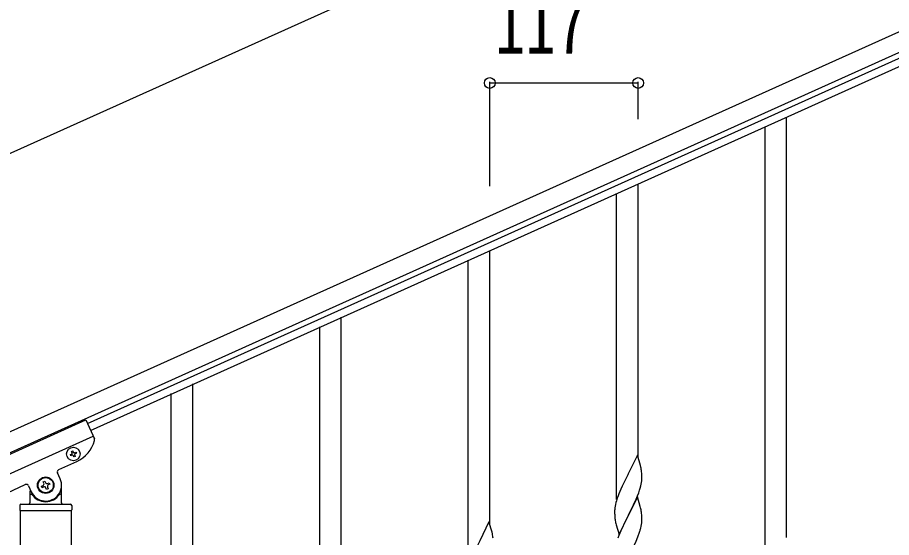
# Model space of a CAD drawing. Units: millimetres, scale not verified. Extents: x -4143 to 4140, y -2900 to 2898.
# Drawn here: x 683 to 1372, y -1044 to -634 of the extents above; entities that cross this region are included whole.
import ezdxf
from ezdxf.enums import TextEntityAlignment as Align

# ---------------------------------------------------------------- set-up
doc = ezdxf.new("R2010")
doc.units = ezdxf.units.MM
doc.header["$LTSCALE"] = 10
doc.layers.add('0-3_YKK_A1', color=4, linetype='Continuous')
doc.layers.add('0-4_YKK_D', color=6, linetype='Continuous')
doc.styles.add('ＭＳ ゴシック', font='')
doc.styles.get('ＭＳ ゴシック').set_extended_font_data('MS Gothic')

msp = doc.modelspace()

# ---------------------------------------------------------------- linework, layer by layer
at = {"layer": '0-3_YKK_A1'}
for p, q in [((1534.57, -574.35), (634.24, -979.54)), ((1540.72, -588.03), (640.4, -993.22)), ((737.79, -953.77), (1446.58, -634.78)), ((740.25, -959.25), (1449.05, -640.25)), ((1288.89, -1043.74), (1288.89, -712.33)), ((1271.89, -1050.82), (1271.89, -719.97)), ((1171.89, -980.83), (1171.89, -764.91)), ((1154.89, -1013.74), (1154.89, -772.55)), ((1054.89, -1033.41), (1054.89, -817.5)), ((1037.89, -1066.32), (1037.89, -825.14)), ((937.89, -1201.49), (937.89, -870.08)), ((920.89, -1208.57), (920.89, -877.72)), ((820.89, -1778.81), (820.89, -922.66)), ((803.89, -1786.45), (803.89, -930.3)), ((645.34, -992.02), (736.53, -950.98)), ((736.53, -950.98), (743.23, -965.86)), ((651.08, -1004.78), (742.28, -963.74)), ((727.82, -976.85), (728.7, -976.45)), ((715.24, -990.17), (729.37, -983.8)), ((725.59, -978.91), (724.71, -979.3)), ((716.29, -997.37), (714.23, -992.81)), ((674.66, -1008.43), (688.79, -1002.07)), ((691.44, -1003.07), (693.49, -1007.63)), ((703.35, -1003.91), (702.15, -1004.46)), ((706.42, -1001.09), (707.63, -1000.54)), ((717.39, -1016.5), (717.39, -1002.5)), ((692.39, -1007.05), (692.39, -1016.5)), ((693.39, -1009.5), (693.66, -1009.5)), ((716.39, -1009.5), (716.11, -1009.5)), ((684.39, -1018.5), (684.39, -1022)), ((685.39, -1017.5), (724.39, -1017.5)), ((725.39, -1018.5), (725.39, -1022)), ((684.64, -1022.5), (684.64, -1805.52)), ((684.64, -1022.5), (725.14, -1022.5)), ((684.89, -1022.5), (724.89, -1022.5)), ((725.14, -1806.31), (725.14, -1022.5))]:
    msp.add_line(p, q, dxfattribs=at)
for points in [[(724.71, -979.3), (724.32, -978.42), (725.19, -978.03)], [(725.68, -976.76), (725.28, -975.89), (726.16, -975.49), (726.55, -976.37)], [(728.7, -976.45), (729.09, -977.33), (728.21, -977.72)], [(727.73, -978.99), (728.13, -979.87), (727.25, -980.26), (726.86, -979.39)], [(1171.29, -978.79), (1164.06, -993.65), (1163.72, -994.32), (1161.11, -999.51), (1160.01, -1001.81), (1159.34, -1003.25), (1158.23, -1005.71), (1156.76, -1009.24), (1156.17, -1010.76), (1155.45, -1012.78), (1154.81, -1014.76), (1154.39, -1016.22), (1154.03, -1017.65), (1153.74, -1019.03), (1153.52, -1020.37)], [(1174.02, -988.33), (1173.68, -986.92), (1171.29, -978.79)], [(1153.69, -1029.42), (1153.83, -1030.41), (1154.01, -1031.36), (1154.11, -1031.83), (1154.32, -1032.77), (1154.57, -1033.73), (1156.84, -1041.38), (1164.06, -1026.52), (1164.23, -1026.19), (1165.95, -1022.8), (1168.34, -1017.88), (1169.89, -1014.46), (1170.33, -1013.46), (1171.37, -1010.93), (1172.33, -1008.4), (1173.01, -1006.39), (1173.47, -1004.91), (1173.99, -1002.99), (1174.3, -1001.59), (1174.54, -1000.24), (1174.7, -998.94), (1174.76, -998.11), (1174.78, -997.32), (1174.78, -996.17), (1174.73, -994.44), (1174.67, -993.2), (1174.56, -991.79)], [(702.15, -1004.46), (701.61, -1003.25), (702.81, -1002.71)], [(703.47, -1000.97), (702.93, -999.76), (704.14, -999.22), (704.68, -1000.42)], [(706.3, -1004.03), (706.84, -1005.24), (705.64, -1005.78), (705.1, -1004.58)], [(707.63, -1000.54), (708.17, -1001.75), (706.96, -1002.29)], [(1171.29, -1011.66), (1164.06, -1026.52), (1163.72, -1027.19), (1160.9, -1032.83), (1159.34, -1036.12), (1158.23, -1038.58), (1156.76, -1042.11), (1155.99, -1044.14)], [(1174.02, -1021.2), (1173.8, -1020.26), (1173.55, -1019.31), (1171.29, -1011.66)], [(1153.39, -1021.64), (1153.35, -1022.46), (1153.34, -1022.85), (1153.36, -1024.71), (1153.39, -1025.72), (1153.44, -1026.67), (1153.52, -1027.83)], [(1174.76, -1030.99), (1174.78, -1030.19), (1174.78, -1029.04), (1174.73, -1027.31), (1174.67, -1026.07), (1174.56, -1024.66)], [(1054.29, -1031.37), (1047.06, -1046.23), (1046.72, -1046.9), (1044.11, -1052.09), (1043.01, -1054.39), (1042.34, -1055.83), (1041.23, -1058.29), (1039.76, -1061.82), (1039.17, -1063.34), (1038.45, -1065.36), (1037.81, -1067.34), (1037.39, -1068.8), (1037.03, -1070.23), (1036.74, -1071.61), (1036.52, -1072.95)], [(1057.02, -1040.91), (1056.68, -1039.5), (1054.29, -1031.37)], [(1173.87, -1036.34), (1174.2, -1034.92), (1174.47, -1033.56), (1174.66, -1032.24)], [(1154.32, -1065.65), (1154.57, -1066.6), (1156.84, -1074.25), (1164.06, -1059.39), (1164.23, -1059.06), (1165.95, -1055.67), (1167.45, -1052.62), (1168.57, -1050.27), (1169.68, -1047.83), (1170.75, -1045.32), (1171.95, -1042.28), (1172.68, -1040.26), (1173.17, -1038.77)]]:
    msp.add_lwpolyline(points, dxfattribs=at)
for centre, radius in [((726.7, -977.88), 5.3), ((704.89, -1002.5), 6.5), ((704.89, -1002.5), 6)]:
    msp.add_circle(centre, radius, dxfattribs=at)
for centre, radius, start, end in [((719.11, -961.01), 25, 294.23, 345.73005), ((741.4, -966.68), 2, 345.73005, 24.23), ((724.8, -977.16), 0.96, 294.23, 24.23), ((727.43, -975.97), 0.96, 204.23, 294.23), ((728.61, -978.6), 0.96, 114.23, 204.23), ((725.98, -979.78), 0.96, 24.23, 114.23), ((716.06, -991.99), 2, 114.23, 204.23), ((1132.55, -997.04), 42.37, 9.56725, 11.859), ((1129.7, -996.64), 45.12, 6.17603, 8.46779), ((704.89, -1002.5), 12.5, 204.23, 24.23), ((689.61, -1003.89), 2, 24.23, 114.23), ((702.27, -1001.51), 1.32, 294.23, 24.23), ((703.89, -1005.12), 1.32, 24.23, 114.23), ((705.88, -999.88), 1.32, 204.23, 294.23), ((707.51, -1003.49), 1.32, 114.23, 204.23), ((693.39, -1010.5), 1, 90, 180), ((693.66, -1010), 0.5, 33.74899, 90), ((704.89, -1002.5), 13, 213.74899, 326.25101), ((716.11, -1010), 0.5, 90, 146.25101), ((716.39, -1010.5), 1, 0, 90), ((685.39, -1018.5), 1, 90, 180), ((691.39, -1016.5), 1, 270, 0), ((718.39, -1016.5), 1, 180, 270), ((724.39, -1018.5), 1, 0, 90), ((684.89, -1022), 0.5, 180, 270), ((724.89, -1022), 0.5, 270, 0), ((1185.33, -1024.25), 32.04, 173.03232, 175.32407), ((1132.55, -1029.91), 42.37, 9.56725, 11.859), ((1129.7, -1029.51), 45.12, 6.17603, 8.46779), ((1193.35, -1024.38), 39.98, 184.9569, 187.24866), ((1143.34, -1028.99), 31.49, 354.07159, 356.36334), ((1112.77, -1020.05), 63.23, 342.78424, 345.07599), ((1015.55, -1049.62), 42.37, 9.56725, 11.859), ((1012.7, -1049.22), 45.12, 6.17603, 8.46779)]:
    msp.add_arc(centre, radius, start, end, dxfattribs=at)
at = {"layer": '0-4_YKK_D'}
for p, q in [((1452.49, -391.97), (552.16, -797.16)), ((1054.89, -766.64), (1054.89, -684.42)), ((1054.89, -685.42), (1171.89, -685.42)), ((1171.89, -713.99), (1171.89, -684.42))]:
    msp.add_line(p, q, dxfattribs=at)
for centre in [(1054.89, -685.42), (1171.89, -685.42)]:
    msp.add_circle(centre, 4.25, dxfattribs=at)

# ---------------------------------------------------------------- texts
at = {"layer": '0-4_YKK_D', "style": 'ＭＳ ゴシック', "width": 0.8}
msp.add_text('117', height=43.99, dxfattribs=at).set_placement((1058.99, -675.42), align=Align.BOTTOM_LEFT)

doc.saveas('drawing.dxf')
